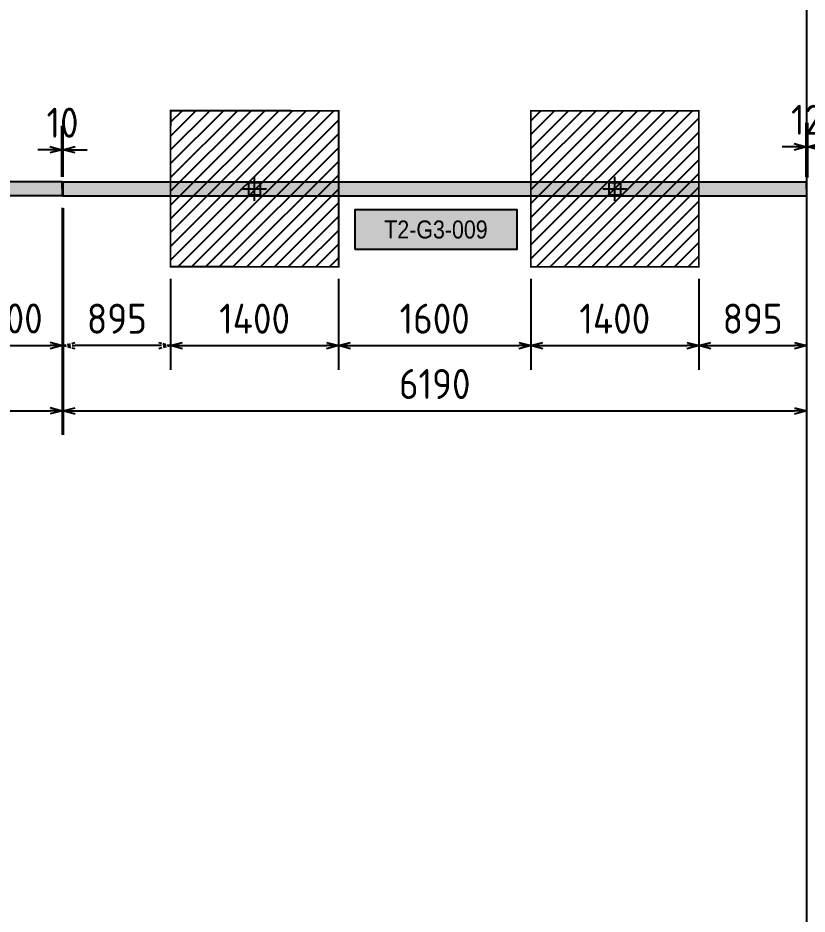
# Model space of a CAD drawing. Header units: centimetres. Extents: x -6122352 to 7132207, y -1694241 to 1947892.
# Drawn here: x 3607527 to 3614100, y 820258 to 827725 of the extents above; entities that cross this region are included whole.
import ezdxf
from ezdxf.enums import TextEntityAlignment as Align

# ---------------------------------------------------------------- set-up
doc = ezdxf.new("R2010")
doc.units = ezdxf.units.CM
doc.header["$MEASUREMENT"] = 0
doc.header["$PDMODE"] = 66
doc.header["$PDSIZE"] = 100
doc.linetypes.add('2. HG-ST XR COL 3A (5V 7V 9V 11V - GF (4M & 5D-E)$0$HIDDEN', pattern=[0.375, 0.25, -0.125])
for name, color, linetype in [('@MI-FOOTINGS', 7, 'Continuous'), ('@MI-TYPE-01', 30, 'Continuous'), ('@MI-TYPE-02', 6, 'Continuous'), ('PANEL-TAGS', 7, 'Continuous')]:
    doc.layers.add(name, color=color, linetype=linetype)
doc.styles.add('PANELTAG_STYLE', font='arial.ttf')
doc.styles.add('Schueco-BEMSTIL', font='isocpeur.ttf', dxfattribs={"width": 0.9})
doc.dimstyles.new('MI- JWC-TXT-2.5 MM', dxfattribs={"dimscale": 1.5, "dimtxt": 2.5, "dimasz": 1, "dimexe": 2, "dimexo": 1, "dimgap": 1, "dimtad": 1, "dimdec": 0, "dimdsep": 46, "dimtxsty": 'Schueco-BEMSTIL', "dimblk": 'OPEN30', "dimcen": 0, "dimdle": 2, "dimclrd": 140, "dimclre": 8, "dimclrt": 40, "dimadec": 0, "dimazin": 2, "dimtfac": 1, "dimtdec": 0, "dimtix": 1, "dimtmove": 2, "dimatfit": 3, "dimldrblk": 'OPEN', "dimfxl": 2, "dimlwd": -1, "dimlwe": -1, "dimarcsym": 0})

# ---------------------------------------------------------------- blocks, each defined once
blk = doc.blocks.new('T2-FOOTING PLAN')
at = {"layer": '@MI-FOOTINGS', "transparency": 33554679}
h = blk.add_hatch(dxfattribs=at)
h.set_pattern_fill('ANSI31', color=8, scale=650)
h.paths.add_polyline_path([(-700, 650), (700, 650), (700, -650), (-700, -650)])
at = {"layer": '@MI-FOOTINGS', "color": 160, "true_color": 0x3340f0, "const_width": 15}
blk.add_lwpolyline([(-700, 650), (700, 650), (700, -650), (-700, -650)], close=True, dxfattribs=at)
at = {"layer": '@MI-FOOTINGS', "color": 30}
blk.add_point((0, 0), dxfattribs=at)
blk = doc.blocks.new('_Open30')
at = {"color": 0, "linetype": 'ByBlock', "lineweight": -2}
for p, q in [((-1, 0.268), (0, 0)), ((0, 0), (-1, -0.268)), ((0, 0), (-1, 0))]:
    blk.add_line(p, q, dxfattribs=at)
blk = doc.blocks.new('*D1677')
at = {"layer": '@MI-TYPE-02', "color": 8, "transparency": 16777216}
for p, q in [((-2200.3, -688.4), (-2200.3, -1446.1)), ((-800.3, -688.6), (-800.3, -1446.1))]:
    blk.add_line(p, q, dxfattribs=at)
at = {"layer": '@MI-TYPE-02', "color": 140, "transparency": 16777216}
blk.add_line((-2100.3, -1246.1), (-900.3, -1246.1), dxfattribs=at)
at = {"layer": 'Defpoints', "color": 0, "transparency": 16777216}
for p in [(-2200.3, -588.4), (-800.3, -588.6), (-800.3, -1246.1)]:
    blk.add_point(p, dxfattribs=at)
at = {"layer": '@MI-TYPE-02', "color": 140, "transparency": 16777216, "xscale": 100, "yscale": 100, "zscale": 100, "rotation": 180}
blk.add_blockref('_Open30', (-2200.3, -1246.1), dxfattribs=at)
at = {"layer": '@MI-TYPE-02', "color": 140, "transparency": 16777216, "xscale": 100, "yscale": 100, "zscale": 100}
blk.add_blockref('_Open30', (-800.3, -1246.1), dxfattribs=at)
at = {"layer": '@MI-TYPE-02', "color": 40, "transparency": 16777216, "insert": (-1500.3, -1021.1), "char_height": 250, "attachment_point": 5, "style": 'Schueco-BEMSTIL'}
blk.add_mtext('1400', dxfattribs=at)
blk = doc.blocks.new('_Open')
at = {"color": 0, "linetype": 'ByBlock', "lineweight": -2}
for p, q in [((-1, 0.2), (0, 0)), ((-1, -0.2), (0, 0)), ((0, 0), (-1, 0))]:
    blk.add_line(p, q, dxfattribs=at)
blk = doc.blocks.new('*D1675')
at = {"layer": '@MI-TYPE-02', "color": 8, "transparency": 16777216}
for p, q in [((-800.3, -688.6), (-800.3, -1446.1)), ((799.7, -688.9), (799.7, -1446.1))]:
    blk.add_line(p, q, dxfattribs=at)
at = {"layer": '@MI-TYPE-02', "color": 140, "transparency": 16777216}
blk.add_line((-700.3, -1246.1), (699.7, -1246.1), dxfattribs=at)
at = {"layer": 'Defpoints', "color": 0, "transparency": 16777216}
for p in [(-800.3, -588.6), (799.7, -588.9), (799.7, -1246.1)]:
    blk.add_point(p, dxfattribs=at)
at = {"layer": '@MI-TYPE-02', "color": 140, "transparency": 16777216, "xscale": 100, "yscale": 100, "zscale": 100, "rotation": 180}
blk.add_blockref('_Open30', (-800.3, -1246.1), dxfattribs=at)
at = {"layer": '@MI-TYPE-02', "color": 140, "transparency": 16777216, "xscale": 100, "yscale": 100, "zscale": 100}
blk.add_blockref('_Open30', (799.7, -1246.1), dxfattribs=at)
at = {"layer": '@MI-TYPE-02', "color": 40, "transparency": 16777216, "insert": (-0.3, -1021.1), "char_height": 250, "attachment_point": 5, "style": 'Schueco-BEMSTIL'}
blk.add_mtext('1600', dxfattribs=at)
blk = doc.blocks.new('*D1676')
at = {"layer": '@MI-TYPE-02', "color": 8, "transparency": 16777216}
for p, q in [((799.7, -688.9), (799.7, -1446.1)), ((2199.7, -689.1), (2199.7, -1446.1))]:
    blk.add_line(p, q, dxfattribs=at)
at = {"layer": '@MI-TYPE-02', "color": 140, "transparency": 16777216}
blk.add_line((899.7, -1246.1), (2099.7, -1246.1), dxfattribs=at)
at = {"layer": 'Defpoints', "color": 0, "transparency": 16777216}
for p in [(799.7, -588.9), (2199.7, -589.1), (2199.7, -1246.1)]:
    blk.add_point(p, dxfattribs=at)
at = {"layer": '@MI-TYPE-02', "color": 140, "transparency": 16777216, "xscale": 100, "yscale": 100, "zscale": 100, "rotation": 180}
blk.add_blockref('_Open30', (799.7, -1246.1), dxfattribs=at)
at = {"layer": '@MI-TYPE-02', "color": 140, "transparency": 16777216, "xscale": 100, "yscale": 100, "zscale": 100}
blk.add_blockref('_Open30', (2199.7, -1246.1), dxfattribs=at)
at = {"layer": '@MI-TYPE-02', "color": 40, "transparency": 16777216, "insert": (1499.7, -1021.1), "char_height": 250, "attachment_point": 5, "style": 'Schueco-BEMSTIL'}
blk.add_mtext('1400', dxfattribs=at)
blk = doc.blocks.new('*D1673')
at = {"layer": '@MI-TYPE-02', "color": 8, "transparency": 16777216}
for p, q in [((419218.9, -136783.5), (419218.9, -138673.4)), ((425218.9, -136783.4), (425218.9, -138673.4))]:
    blk.add_line(p, q, dxfattribs=at)
at = {"layer": '@MI-TYPE-02', "color": 140, "transparency": 16777216}
blk.add_line((419318.9, -138473.4), (425118.9, -138473.4), dxfattribs=at)
at = {"layer": 'Defpoints', "color": 0, "transparency": 16777216}
for p in [(419218.9, -136683.5), (425218.9, -136683.4), (425218.9, -138473.4)]:
    blk.add_point(p, dxfattribs=at)
at = {"layer": '@MI-TYPE-02', "color": 140, "transparency": 16777216, "xscale": 100, "yscale": 100, "zscale": 100, "rotation": 180}
blk.add_blockref('_Open30', (419218.9, -138473.4), dxfattribs=at)
at = {"layer": '@MI-TYPE-02', "color": 140, "transparency": 16777216, "xscale": 100, "yscale": 100, "zscale": 100}
blk.add_blockref('_Open30', (425218.9, -138473.4), dxfattribs=at)
at = {"layer": '@MI-TYPE-02', "color": 40, "transparency": 16777216, "insert": (422218.9, -138248.4), "char_height": 250, "attachment_point": 5, "style": 'Schueco-BEMSTIL'}
blk.add_mtext('6000', dxfattribs=at)
blk = doc.blocks.new('*D1685')
at = {"layer": '@MI-TYPE-02', "color": 8, "linetype": '2. HG-ST XR COL 3A (5V 7V 9V 11V - GF (4M & 5D-E)$0$HIDDEN', "transparency": 16777216}
blk.add_line((-3000, -100), (-3000, -1446.1), dxfattribs=at)
at = {"layer": '@MI-TYPE-02', "color": 8, "transparency": 16777216}
blk.add_line((-2200.3, -688.4), (-2200.3, -1446.1), dxfattribs=at)
at = {"layer": '@MI-TYPE-02', "color": 140, "linetype": '2. HG-ST XR COL 3A (5V 7V 9V 11V - GF (4M & 5D-E)$0$HIDDEN', "transparency": 16777216}
blk.add_line((-2300.3, -1246.1), (-2900, -1246.1), dxfattribs=at)
at = {"layer": 'Defpoints', "color": 0, "linetype": '2. HG-ST XR COL 3A (5V 7V 9V 11V - GF (4M & 5D-E)$0$HIDDEN', "transparency": 16777216}
for p in [(-3000, 0), (-2200.3, -588.4), (-3000, -1246.1)]:
    blk.add_point(p, dxfattribs=at)
at = {"layer": '@MI-TYPE-02', "color": 140, "linetype": '2. HG-ST XR COL 3A (5V 7V 9V 11V - GF (4M & 5D-E)$0$HIDDEN', "transparency": 16777216, "xscale": 100, "yscale": 100, "zscale": 100, "rotation": 180}
blk.add_blockref('_Open30', (-3000, -1246.1), dxfattribs=at)
at = {"layer": '@MI-TYPE-02', "color": 140, "linetype": '2. HG-ST XR COL 3A (5V 7V 9V 11V - GF (4M & 5D-E)$0$HIDDEN', "transparency": 16777216, "xscale": 100, "yscale": 100, "zscale": 100}
blk.add_blockref('_Open30', (-2200.3, -1246.1), dxfattribs=at)
at = {"layer": '@MI-TYPE-02', "color": 40, "linetype": '2. HG-ST XR COL 3A (5V 7V 9V 11V - GF (4M & 5D-E)$0$HIDDEN', "transparency": 16777216, "insert": (-2600.2, -1021.1), "char_height": 250, "attachment_point": 5, "style": 'Schueco-BEMSTIL'}
blk.add_mtext('800', dxfattribs=at)
blk = doc.blocks.new('*D1684')
at = {"layer": '@MI-TYPE-02', "color": 8, "transparency": 16777216}
for p, q in [((3000, -100), (3000, -1446.1)), ((2199.7, -689.1), (2199.7, -1446.1))]:
    blk.add_line(p, q, dxfattribs=at)
at = {"layer": '@MI-TYPE-02', "color": 140, "transparency": 16777216}
blk.add_line((2299.7, -1246.1), (2900, -1246.1), dxfattribs=at)
at = {"layer": 'Defpoints', "color": 0, "transparency": 16777216}
for p in [(3000, 0), (2199.7, -589.1), (3000, -1246.1)]:
    blk.add_point(p, dxfattribs=at)
at = {"layer": '@MI-TYPE-02', "color": 140, "transparency": 16777216, "xscale": 100, "yscale": 100, "zscale": 100, "rotation": 180}
blk.add_blockref('_Open30', (2199.7, -1246.1), dxfattribs=at)
at = {"layer": '@MI-TYPE-02', "color": 140, "transparency": 16777216, "xscale": 100, "yscale": 100, "zscale": 100}
blk.add_blockref('_Open30', (3000, -1246.1), dxfattribs=at)
at = {"layer": '@MI-TYPE-02', "color": 40, "transparency": 16777216, "insert": (2599.8, -1021.1), "char_height": 250, "attachment_point": 5, "style": 'Schueco-BEMSTIL'}
blk.add_mtext('800', dxfattribs=at)
blk = doc.blocks.new('*D2414')
at = {"layer": '@MI-TYPE-02', "color": 8, "transparency": 16777216}
for p, q in [((72372.6, -109209.7), (72372.6, -109967.5)), ((73772.6, -109210), (73772.6, -109967.5))]:
    blk.add_line(p, q, dxfattribs=at)
at = {"layer": '@MI-TYPE-02', "color": 140, "transparency": 16777216}
blk.add_line((72472.6, -109767.5), (73672.6, -109767.5), dxfattribs=at)
at = {"layer": 'Defpoints', "color": 0, "transparency": 16777216}
for p in [(72372.6, -109109.7), (73772.6, -109110), (73772.6, -109767.5)]:
    blk.add_point(p, dxfattribs=at)
at = {"layer": '@MI-TYPE-02', "color": 140, "transparency": 16777216, "xscale": 100, "yscale": 100, "zscale": 100, "rotation": 180}
blk.add_blockref('_Open30', (72372.6, -109767.5), dxfattribs=at)
at = {"layer": '@MI-TYPE-02', "color": 140, "transparency": 16777216, "xscale": 100, "yscale": 100, "zscale": 100}
blk.add_blockref('_Open30', (73772.6, -109767.5), dxfattribs=at)
at = {"layer": '@MI-TYPE-02', "color": 40, "transparency": 16777216, "insert": (73072.6, -109542.5), "char_height": 250, "attachment_point": 5, "style": 'Schueco-BEMSTIL'}
blk.add_mtext('1400', dxfattribs=at)
blk = doc.blocks.new('*D2415')
at = {"layer": '@MI-TYPE-02', "color": 8, "transparency": 16777216}
for p, q in [((73772.6, -109210), (73772.6, -109967.5)), ((75372.6, -109210.3), (75372.6, -109967.5))]:
    blk.add_line(p, q, dxfattribs=at)
at = {"layer": '@MI-TYPE-02', "color": 140, "transparency": 16777216}
blk.add_line((73872.6, -109767.5), (75272.6, -109767.5), dxfattribs=at)
at = {"layer": 'Defpoints', "color": 0, "transparency": 16777216}
for p in [(73772.6, -109110), (75372.6, -109110.3), (75372.6, -109767.5)]:
    blk.add_point(p, dxfattribs=at)
at = {"layer": '@MI-TYPE-02', "color": 140, "transparency": 16777216, "xscale": 100, "yscale": 100, "zscale": 100, "rotation": 180}
blk.add_blockref('_Open30', (73772.6, -109767.5), dxfattribs=at)
at = {"layer": '@MI-TYPE-02', "color": 140, "transparency": 16777216, "xscale": 100, "yscale": 100, "zscale": 100}
blk.add_blockref('_Open30', (75372.6, -109767.5), dxfattribs=at)
at = {"layer": '@MI-TYPE-02', "color": 40, "transparency": 16777216, "insert": (74572.6, -109542.5), "char_height": 250, "attachment_point": 5, "style": 'Schueco-BEMSTIL'}
blk.add_mtext('1600', dxfattribs=at)
blk = doc.blocks.new('*D2416')
at = {"layer": '@MI-TYPE-02', "color": 8, "transparency": 16777216}
for p, q in [((75372.6, -109210.3), (75372.6, -109967.5)), ((76772.6, -109210.5), (76772.6, -109967.5))]:
    blk.add_line(p, q, dxfattribs=at)
at = {"layer": '@MI-TYPE-02', "color": 140, "transparency": 16777216}
blk.add_line((75472.6, -109767.5), (76672.6, -109767.5), dxfattribs=at)
at = {"layer": 'Defpoints', "color": 0, "transparency": 16777216}
for p in [(75372.6, -109110.3), (76772.6, -109110.5), (76772.6, -109767.5)]:
    blk.add_point(p, dxfattribs=at)
at = {"layer": '@MI-TYPE-02', "color": 140, "transparency": 16777216, "xscale": 100, "yscale": 100, "zscale": 100, "rotation": 180}
blk.add_blockref('_Open30', (75372.6, -109767.5), dxfattribs=at)
at = {"layer": '@MI-TYPE-02', "color": 140, "transparency": 16777216, "xscale": 100, "yscale": 100, "zscale": 100}
blk.add_blockref('_Open30', (76772.6, -109767.5), dxfattribs=at)
at = {"layer": '@MI-TYPE-02', "color": 40, "transparency": 16777216, "insert": (76072.6, -109542.5), "char_height": 250, "attachment_point": 5, "style": 'Schueco-BEMSTIL'}
blk.add_mtext('1400', dxfattribs=at)
blk = doc.blocks.new('*D2417')
at = {"layer": '@MI-TYPE-02', "color": 8, "transparency": 16777216}
for p, q in [((71478, -108622), (71478, -110511.9)), ((77667.9, -108621.9), (77667.9, -110511.9))]:
    blk.add_line(p, q, dxfattribs=at)
at = {"layer": '@MI-TYPE-02', "color": 140, "transparency": 16777216}
blk.add_line((71578, -110311.9), (77567.9, -110311.9), dxfattribs=at)
at = {"layer": 'Defpoints', "color": 0, "transparency": 16777216}
for p in [(71478, -108522), (77667.9, -108521.9), (77667.9, -110311.9)]:
    blk.add_point(p, dxfattribs=at)
at = {"layer": '@MI-TYPE-02', "color": 140, "transparency": 16777216, "xscale": 100, "yscale": 100, "zscale": 100, "rotation": 180}
blk.add_blockref('_Open30', (71478, -110311.9), dxfattribs=at)
at = {"layer": '@MI-TYPE-02', "color": 140, "transparency": 16777216, "xscale": 100, "yscale": 100, "zscale": 100}
blk.add_blockref('_Open30', (77667.9, -110311.9), dxfattribs=at)
at = {"layer": '@MI-TYPE-02', "color": 40, "transparency": 16777216, "insert": (74573, -110086.9), "char_height": 250, "attachment_point": 5, "style": 'Schueco-BEMSTIL'}
blk.add_mtext('6190', dxfattribs=at)
blk = doc.blocks.new('*D2418')
at = {"layer": '@MI-TYPE-02', "color": 8, "linetype": '2. HG-ST XR COL 3A (5V 7V 9V 11V - GF (4M & 5D-E)$0$HIDDEN', "transparency": 16777216}
blk.add_line((71478, -108621.4), (71478, -109967.5), dxfattribs=at)
at = {"layer": '@MI-TYPE-02', "color": 8, "transparency": 16777216}
blk.add_line((72372.6, -109209.7), (72372.6, -109967.5), dxfattribs=at)
at = {"layer": '@MI-TYPE-02', "color": 140, "linetype": '2. HG-ST XR COL 3A (5V 7V 9V 11V - GF (4M & 5D-E)$0$HIDDEN', "transparency": 16777216}
blk.add_line((72272.6, -109767.5), (71578, -109767.5), dxfattribs=at)
at = {"layer": 'Defpoints', "color": 0, "linetype": '2. HG-ST XR COL 3A (5V 7V 9V 11V - GF (4M & 5D-E)$0$HIDDEN', "transparency": 16777216}
for p in [(71478, -108521.4), (72372.6, -109109.7), (71478, -109767.5)]:
    blk.add_point(p, dxfattribs=at)
at = {"layer": '@MI-TYPE-02', "color": 140, "linetype": '2. HG-ST XR COL 3A (5V 7V 9V 11V - GF (4M & 5D-E)$0$HIDDEN', "transparency": 16777216, "xscale": 100, "yscale": 100, "zscale": 100, "rotation": 180}
blk.add_blockref('_Open30', (71478, -109767.5), dxfattribs=at)
at = {"layer": '@MI-TYPE-02', "color": 140, "linetype": '2. HG-ST XR COL 3A (5V 7V 9V 11V - GF (4M & 5D-E)$0$HIDDEN', "transparency": 16777216, "xscale": 100, "yscale": 100, "zscale": 100}
blk.add_blockref('_Open30', (72372.6, -109767.5), dxfattribs=at)
at = {"layer": '@MI-TYPE-02', "color": 40, "linetype": '2. HG-ST XR COL 3A (5V 7V 9V 11V - GF (4M & 5D-E)$0$HIDDEN', "transparency": 16777216, "insert": (71925.3, -109542.5), "char_height": 250, "attachment_point": 5, "style": 'Schueco-BEMSTIL'}
blk.add_mtext('895', dxfattribs=at)
blk = doc.blocks.new('*D2419')
at = {"layer": '@MI-TYPE-02', "color": 8, "transparency": 16777216}
for p, q in [((77667.9, -108621.4), (77667.9, -109967.5)), ((76772.6, -109210.5), (76772.6, -109967.5))]:
    blk.add_line(p, q, dxfattribs=at)
at = {"layer": '@MI-TYPE-02', "color": 140, "transparency": 16777216}
blk.add_line((76872.6, -109767.5), (77567.9, -109767.5), dxfattribs=at)
at = {"layer": 'Defpoints', "color": 0, "transparency": 16777216}
for p in [(77667.9, -108521.4), (76772.6, -109110.5), (77667.9, -109767.5)]:
    blk.add_point(p, dxfattribs=at)
at = {"layer": '@MI-TYPE-02', "color": 140, "transparency": 16777216, "xscale": 100, "yscale": 100, "zscale": 100, "rotation": 180}
blk.add_blockref('_Open30', (76772.6, -109767.5), dxfattribs=at)
at = {"layer": '@MI-TYPE-02', "color": 140, "transparency": 16777216, "xscale": 100, "yscale": 100, "zscale": 100}
blk.add_blockref('_Open30', (77667.9, -109767.5), dxfattribs=at)
at = {"layer": '@MI-TYPE-02', "color": 40, "transparency": 16777216, "insert": (77220.3, -109542.5), "char_height": 250, "attachment_point": 5, "style": 'Schueco-BEMSTIL'}
blk.add_mtext('895', dxfattribs=at)
blk = doc.blocks.new('PANELTAG')
at = {"layer": 'PANEL-TAGS', "color": 1}
blk.add_lwpolyline([(-13.5, -3.3), (13.5, -3.3), (13.5, 3.3), (-13.5, 3.3)], close=True, dxfattribs=at)
at = {"layer": 'PANEL-TAGS', "color": 40, "true_color": 0xffd700}
blk.add_solid([(-13.5, -3.3), (13.5, -3.3), (-13.5, 3.3), (13.5, 3.3)], dxfattribs=at)
at = {"layer": 'PANEL-TAGS', "color": 5, "style": 'PANELTAG_STYLE', "width": 0.85}
blk.add_attdef('TAGNO', text='', height=3, dxfattribs=at).set_placement((0, 0), align=Align.MIDDLE)
blk = doc.blocks.new('*D2429')
at = {"layer": '@MI-TYPE-01', "color": 8, "transparency": 16777216}
for p, q in [((71468.2, -108359.8), (71468.2, -107934.7)), ((71477.8, -108359.7), (71477.8, -107934.7))]:
    blk.add_line(p, q, dxfattribs=at)
at = {"layer": '@MI-TYPE-01', "color": 140, "transparency": 16777216}
for p, q in [((71368.2, -108134.7), (71268.2, -108134.7)), ((71468.2, -108134.7), (71477.8, -108134.7)), ((71577.8, -108134.7), (71677.8, -108134.7))]:
    blk.add_line(p, q, dxfattribs=at)
at = {"layer": 'Defpoints', "color": 0, "transparency": 16777216}
for p in [(71477.8, -108134.7), (71468.2, -108459.8), (71477.8, -108459.7)]:
    blk.add_point(p, dxfattribs=at)
at = {"layer": '@MI-TYPE-01', "color": 140, "transparency": 16777216, "xscale": 100, "yscale": 100, "zscale": 100}
blk.add_blockref('_Open30', (71468.2, -108134.7), dxfattribs=at)
at = {"layer": '@MI-TYPE-01', "color": 140, "transparency": 16777216, "xscale": 100, "yscale": 100, "zscale": 100, "rotation": 180}
blk.add_blockref('_Open30', (71477.8, -108134.7), dxfattribs=at)
at = {"layer": '@MI-TYPE-01', "color": 40, "transparency": 16777216, "insert": (71473, -107909.7), "char_height": 250, "attachment_point": 5, "style": 'Schueco-BEMSTIL'}
blk.add_mtext('10', dxfattribs=at)
blk = doc.blocks.new('*D2431')
at = {"layer": '@MI-TYPE-01', "color": 8, "transparency": 16777216}
for p, q in [((77667.7, -108361.9), (77667.7, -107910.3)), ((77679.5, -108365.2), (77679.5, -107910.3))]:
    blk.add_line(p, q, dxfattribs=at)
at = {"layer": '@MI-TYPE-01', "color": 140, "transparency": 16777216}
for p, q in [((77567.7, -108110.3), (77467.7, -108110.3)), ((77667.7, -108110.3), (77679.5, -108110.3)), ((77779.5, -108110.3), (77879.5, -108110.3))]:
    blk.add_line(p, q, dxfattribs=at)
at = {"layer": 'Defpoints', "color": 0, "transparency": 16777216}
for p in [(77679.5, -108110.3), (77667.7, -108461.9), (77679.5, -108465.2)]:
    blk.add_point(p, dxfattribs=at)
at = {"layer": '@MI-TYPE-01', "color": 140, "transparency": 16777216, "xscale": 100, "yscale": 100, "zscale": 100}
blk.add_blockref('_Open30', (77667.7, -108110.3), dxfattribs=at)
at = {"layer": '@MI-TYPE-01', "color": 140, "transparency": 16777216, "xscale": 100, "yscale": 100, "zscale": 100, "rotation": 180}
blk.add_blockref('_Open30', (77679.5, -108110.3), dxfattribs=at)
at = {"layer": '@MI-TYPE-01', "color": 40, "transparency": 16777216, "insert": (77673.6, -107885.3), "char_height": 250, "attachment_point": 5, "style": 'Schueco-BEMSTIL'}
blk.add_mtext('12', dxfattribs=at)
blk = doc.blocks.new('6M PANEL-T2')
at = {"layer": '@MI-TYPE-02'}
h = blk.add_hatch(color=256, dxfattribs=at)
h.dxf.hatch_style = 1
h.paths.add_polyline_path([(-3000.4, 120), (2999.5, 120), (3000, 0), (-3000, 0)])
blk.add_lwpolyline([(-3000.4, 120), (2999.5, 120), (3000, 0), (-3000, 0)], close=True, dxfattribs=at)
at = {"layer": '@MI-FOOTINGS', "rotation": 359.9898439714545}
for p in [(-1500.2, 61.5), (1499.8, 61)]:
    blk.add_blockref('T2-FOOTING PLAN', p, dxfattribs=at)
at = {"layer": '@MI-TYPE-02', "color": 0}
dim = blk.add_linear_dim(base=(3000, -1790), p1=(-3000, 0), p2=(3000, 0), dimstyle='MI- JWC-TXT-2.5 MM', dxfattribs=at)
dim.commit()
dim.dimension.update_dxf_attribs({"geometry": '*D1673', "text_midpoint": (0, -1565), "insert": (-422218.9, 136683.5)})
at = {"layer": '@MI-TYPE-02', "color": 94}
dim = blk.add_linear_dim(base=(3000, -1246.1), p1=(2199.7, -589.1), p2=(3000, 0), dimstyle='MI- JWC-TXT-2.5 MM', dxfattribs=at)
dim.commit()
dim.dimension.update_dxf_attribs({"geometry": '*D1684', "text_midpoint": (2599.8, -1021.1)})
at = {"layer": '@MI-TYPE-02', "color": 94, "linetype": '2. HG-ST XR COL 3A (5V 7V 9V 11V - GF (4M & 5D-E)$0$HIDDEN'}
dim = blk.add_linear_dim(base=(-3000, -1246.1), p1=(-2200.3, -588.4), p2=(-3000, 0), dimstyle='MI- JWC-TXT-2.5 MM', dxfattribs=at)
dim.commit()
dim.dimension.update_dxf_attribs({"geometry": '*D1685', "text_midpoint": (-2600.2, -1021.1)})
at = {"layer": '@MI-TYPE-02', "color": 0}
for base, p1, p2, picture, middle in [((-800.3, -1246.1), (-2200.3, -588.4), (-800.3, -588.6), '*D1677', (-1500.3, -1021.1)), ((799.7, -1246.1), (-800.3, -588.6), (799.7, -588.9), '*D1675', (-0.3, -1021.1)), ((2199.7, -1246.1), (799.7, -588.9), (2199.7, -589.1), '*D1676', (1499.7, -1021.1))]:
    dim = blk.add_linear_dim(base=base, p1=p1, p2=p2, dimstyle='MI- JWC-TXT-2.5 MM', dxfattribs=at)
    dim.commit()
    dim.dimension.update_dxf_attribs({"geometry": picture, "text_midpoint": middle})
blk = doc.blocks.new('A$C0fb98823')
at = {"layer": '@MI-TYPE-02'}
h = blk.add_hatch(color=256, dxfattribs=at)
h.dxf.hatch_style = 1
h.paths.add_polyline_path([(47987.3, 50.2), (54177.2, 50.2), (54177.7, -69.8), (47987.7, -69.8)])
blk.add_lwpolyline([(47987.3, 50.2), (54177.2, 50.2), (54177.7, -69.8), (47987.7, -69.8)], close=True, dxfattribs=at)
at = {"color": 94, "linetype": '2. HG-ST XR COL 3A (5V 7V 9V 11V - GF (4M & 5D-E)$0$HIDDEN'}
blk.add_blockref('6M PANEL-T2', (44978.2, -67.7), dxfattribs=at)
at = {"layer": '@MI-FOOTINGS', "rotation": 359.9898439714545}
for p in [(49582.5, -7.7), (52582.5, -8.3)]:
    blk.add_blockref('T2-FOOTING PLAN', p, dxfattribs=at)
at = {"layer": 'PANEL-TAGS'}
ref = blk.add_blockref('PANELTAG', (51092.8, -347.3), dxfattribs=dict(at, xscale=50, yscale=50, zscale=50))
ref.add_attrib('TAGNO', 'T2-G3-009', dxfattribs={"color": 5, "height": 150, "style": 'PANELTAG_STYLE', "width": 0.85}).set_placement((51092.8, -347.3), align=Align.MIDDLE_CENTER)
at = {"layer": '@MI-TYPE-01'}
for base, p1, p2, picture, middle, set_off in [((47987.5169, 317.4569), (47977.9549, -7.6376), (47987.5169, -7.6036), '*D2429', (47982.7359, 542.4569), (-23490.2589, 108452.1344)), ((54189.3, 341.8), (54177.5, -9.8), (54189.3, -13.1), '*D2431', (54183.4, 566.8), (-23490.3, 108452.1))]:
    dim = blk.add_linear_dim(base=base, p1=p1, p2=p2, dimstyle='MI- JWC-TXT-2.5 MM', dxfattribs=at)
    dim.commit()
    dim.dimension.update_dxf_attribs({"geometry": picture, "text_midpoint": middle, "insert": set_off})
at = {"layer": '@MI-TYPE-02', "color": 94, "linetype": '2. HG-ST XR COL 3A (5V 7V 9V 11V - GF (4M & 5D-E)$0$HIDDEN'}
dim = blk.add_linear_dim(base=(47987.7, -1315.4), p1=(48882.4, -657.6), p2=(47987.7, -69.3), dimstyle='MI- JWC-TXT-2.5 MM', dxfattribs=at)
dim.commit()
dim.dimension.update_dxf_attribs({"geometry": '*D2418', "text_midpoint": (48435.1, -1090.4), "insert": (-23490.3, 108452.1)})
at = {"layer": '@MI-TYPE-02', "color": 0}
for base, p1, p2, picture, middle in [((54177.7, -1859.7), (47987.7, -69.8), (54177.7, -69.8), '*D2417', (51082.7, -1634.7)), ((50282.4, -1315.4), (48882.4, -657.6), (50282.4, -657.9), '*D2414', (49582.4, -1090.4)), ((51882.4, -1315.4), (50282.4, -657.9), (51882.4, -658.1), '*D2415', (51082.4, -1090.4)), ((53282.4, -1315.4), (51882.4, -658.1), (53282.4, -658.4), '*D2416', (52582.4, -1090.4))]:
    dim = blk.add_linear_dim(base=base, p1=p1, p2=p2, dimstyle='MI- JWC-TXT-2.5 MM', dxfattribs=at)
    dim.commit()
    dim.dimension.update_dxf_attribs({"geometry": picture, "text_midpoint": middle, "insert": (-23490.3, 108452.1)})
at = {"layer": '@MI-TYPE-02', "color": 94}
dim = blk.add_linear_dim(base=(54177.7, -1315.4), p1=(53282.4, -658.4), p2=(54177.7, -69.2), dimstyle='MI- JWC-TXT-2.5 MM', dxfattribs=at)
dim.commit()
dim.dimension.update_dxf_attribs({"geometry": '*D2419', "text_midpoint": (53730, -1090.4), "insert": (-23490.3, 108452.1)})

msp = doc.modelspace()

# ---------------------------------------------------------------- linework, layer by layer
at = {"layer": 'Defpoints', "color": 8}
msp.add_line((3614094.05085, 842660.059), (3614094.05085, 788302.35164), dxfattribs=at)

# ---------------------------------------------------------------- block references
at = {"layer": '@MI-TYPE-01'}
msp.add_blockref('A$C0fb98823', (3559916.37816, 826309.49803), dxfattribs=at)

doc.saveas('drawing.dxf')
